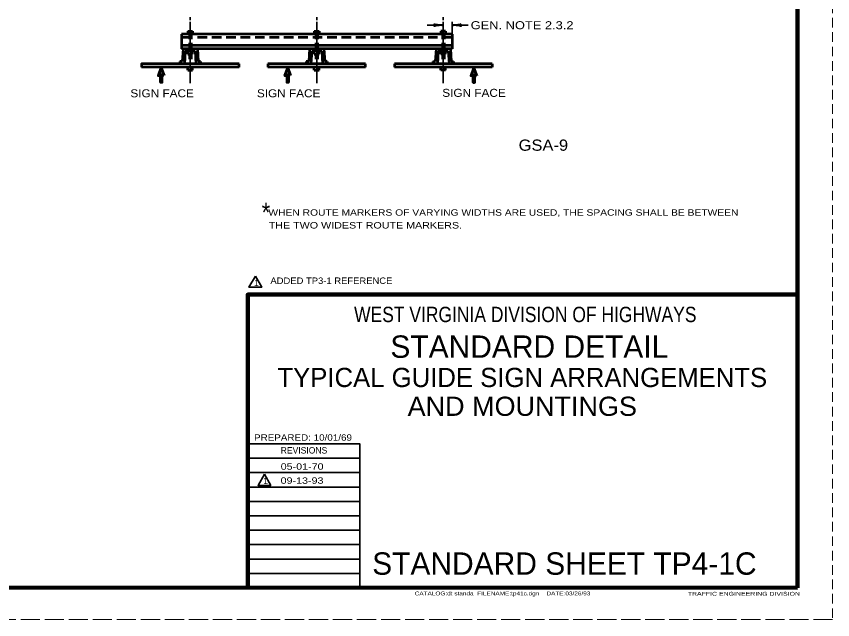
# Model space of a CAD drawing. Extents: x -45 to 635, y -382 to 59.
# Drawn here: x 380.3 to 635.2, y -381.5 to -193 of the extents above; entities that cross this region are included whole.
import ezdxf
from ezdxf.enums import TextEntityAlignment as Align

# ---------------------------------------------------------------- set-up
doc = ezdxf.new("R2010")
doc.units = 0
for name, pattern in [('LONG_DASHED', [7.5, 6, -1.5]), ('MEDIUM_DASHED', [4.5, 3, -1.5]), ('SHORT_DASHED', [2.7, 1.5, -1.2])]:
    doc.linetypes.add(name, pattern=pattern)
doc.layers.add('1', color=7, linetype='Continuous', lineweight=53)
doc.layers.add('61', color=7, linetype='Continuous', lineweight=35)

msp = doc.modelspace()

# ---------------------------------------------------------------- linework, layer by layer
at = {"layer": '1', "linetype": 'MEDIUM_DASHED', "lineweight": 13}
msp.add_line((635.189, 58.54), (635.169, -381.48), dxfattribs=at)
at = {"layer": '1', "lineweight": 35}
for p, q in [((434.604, -193.219), (434.604, -194.219)), ((474.104, -193.219), (474.104, -194.219)), ((513.604, -193.219), (513.604, -194.219)), ((434.604, -194.719), (434.604, -197.594)), ((474.104, -194.719), (474.104, -197.594)), ((508.604, -195.719), (513.604, -195.719)), ((513.604, -194.719), (513.604, -197.594)), ((516.344, -198.594), (516.344, -194.719)), ((516.344, -195.719), (521.344, -195.719)), ((434.604, -197.594), (434.604, -213.844)), ((474.104, -197.594), (474.104, -213.844)), ((513.604, -197.594), (513.604, -213.844)), ((487.569, -331.06), (452.589, -331.06)), ((487.569, -335.56), (452.589, -335.56)), ((487.569, -340.06), (452.589, -340.06)), ((487.569, -344.58), (452.589, -344.58)), ((487.569, -349.06), (452.589, -349.06)), ((487.569, -353.54), (452.589, -353.54)), ((487.569, -358.04), (452.589, -358.04)), ((487.569, -362.54), (452.589, -362.54)), ((487.569, -367.06), (452.589, -367.06))]:
    msp.add_line(p, q, dxfattribs=at)
at = {"layer": '1'}
for p, q in [((516.344, -198.594), (431.864, -198.594)), ((431.864, -198.594), (431.864, -203.094)), ((433.854, -197.594), (435.354, -197.594)), ((433.854, -197.594), (433.854, -198.594)), ((435.354, -197.594), (435.354, -198.594)), ((473.354, -197.594), (474.854, -197.594)), ((473.354, -197.594), (473.354, -198.594)), ((474.854, -197.594), (474.854, -198.594)), ((514.354, -197.594), (512.854, -197.594)), ((512.854, -197.594), (512.854, -198.594)), ((514.354, -197.594), (514.354, -198.594)), ((516.344, -198.594), (516.344, -203.094)), ((516.344, -202.094), (431.864, -202.094)), ((516.344, -203.094), (431.864, -203.094)), ((432.354, -203.094), (432.104, -207.094)), ((433.059, -203.844), (432.809, -207.844)), ((436.15, -203.844), (433.059, -203.844)), ((433.854, -204.844), (433.854, -203.844)), ((435.354, -204.844), (435.354, -203.844)), ((436.15, -203.844), (436.4, -207.844)), ((436.854, -203.094), (437.104, -207.094)), ((471.854, -203.094), (471.604, -207.094)), ((472.559, -203.844), (472.309, -207.844)), ((475.65, -203.844), (472.559, -203.844)), ((473.354, -204.844), (473.354, -203.844)), ((474.854, -204.844), (474.854, -203.844)), ((475.65, -203.844), (475.9, -207.844)), ((476.354, -203.094), (476.604, -207.094)), ((511.354, -203.094), (511.104, -207.094)), ((512.059, -203.844), (511.809, -207.844)), ((512.059, -203.844), (515.15, -203.844)), ((512.854, -204.844), (512.854, -203.844)), ((514.354, -204.844), (514.354, -203.844)), ((515.15, -203.844), (515.4, -207.844)), ((515.854, -203.094), (516.104, -207.094)), ((433.854, -204.844), (435.354, -204.844)), ((473.354, -204.844), (474.854, -204.844)), ((514.354, -204.844), (512.854, -204.844)), ((449.854, -208.844), (419.354, -208.844)), ((432.104, -207.094), (431.354, -207.094)), ((431.354, -207.094), (431.354, -207.844)), ((433.854, -209.844), (433.854, -208.844)), ((435.354, -209.844), (435.354, -208.844)), ((437.854, -207.094), (437.104, -207.094)), ((437.854, -207.094), (437.854, -207.844)), ((449.854, -208.844), (449.854, -207.844)), ((489.354, -207.844), (458.854, -207.844)), ((458.854, -207.844), (458.854, -208.844)), ((489.354, -208.844), (458.854, -208.844)), ((471.604, -207.094), (470.854, -207.094)), ((470.854, -207.094), (470.854, -207.844)), ((473.354, -209.844), (473.354, -208.844)), ((474.854, -209.844), (474.854, -208.844)), ((477.354, -207.094), (476.604, -207.094)), ((477.354, -207.094), (477.354, -207.844)), ((489.354, -208.844), (489.354, -207.844)), ((528.854, -207.844), (498.354, -207.844)), ((498.354, -207.844), (498.354, -208.844)), ((528.854, -208.844), (498.354, -208.844)), ((510.354, -207.094), (511.104, -207.094)), ((510.354, -207.094), (510.354, -207.844)), ((512.854, -209.844), (512.854, -208.844)), ((514.354, -209.844), (514.354, -208.844)), ((516.104, -207.094), (516.854, -207.094)), ((516.854, -207.094), (516.854, -207.844)), ((528.854, -207.844), (528.854, -208.844)), ((433.854, -209.844), (435.354, -209.844)), ((473.354, -209.844), (474.854, -209.844)), ((514.354, -209.844), (512.854, -209.844))]:
    msp.add_line(p, q, dxfattribs=at)
at = {"layer": '1', "linetype": 'SHORT_DASHED'}
for p, q in [((434.354, -198.594), (434.354, -203.094)), ((434.854, -198.594), (434.854, -203.094)), ((473.854, -198.594), (473.854, -203.094)), ((474.354, -198.594), (474.354, -203.094)), ((513.354, -198.594), (513.354, -203.094)), ((513.854, -198.594), (513.854, -203.094)), ((434.354, -204.844), (434.354, -207.844)), ((434.854, -204.844), (434.854, -207.844)), ((473.854, -204.844), (473.854, -207.844)), ((474.354, -204.844), (474.354, -207.844)), ((513.354, -204.844), (513.354, -207.844)), ((513.854, -204.844), (513.854, -207.844))]:
    msp.add_line(p, q, dxfattribs=at)
at = {"layer": '1', "linetype": 'MEDIUM_DASHED'}
msp.add_line((516.344, -199.594), (431.864, -199.594), dxfattribs=at)
at = {"layer": '1'}
msp.add_lwpolyline([(449.854, -207.844), (419.354, -207.844), (419.354, -208.844)], dxfattribs=at)
at = {"layer": '1', "lineweight": 60}
for points in [[(426.451, -211.464), (425.551, -209.079), (424.651, -211.464), (425.326, -211.194), (425.326, -213.579), (425.776, -213.579), (425.776, -211.194)], [(465.951, -211.464), (465.051, -209.079), (464.151, -211.464), (464.826, -211.194), (464.826, -213.579), (465.276, -213.579), (465.276, -211.194)], [(524.084, -211.534), (523.184, -209.149), (522.284, -211.534), (522.959, -211.264), (522.959, -213.649), (523.409, -213.649), (523.409, -211.264)]]:
    msp.add_lwpolyline(points, close=True, dxfattribs=at)
at = {"layer": '1', "lineweight": 35}
for points in [[(454.939, -274.183), (452.939, -277.647), (456.939, -277.647)], [(457.767, -336.078), (455.767, -339.542), (459.767, -339.542)]]:
    msp.add_lwpolyline(points, close=True, dxfattribs=at)
at = {"layer": '1', "lineweight": 158}
msp.add_lwpolyline([(452.569, -371.5), (452.569, -279.92), (624.229, -279.92)], dxfattribs=at)
at = {"layer": '1', "lineweight": 35}
msp.add_lwpolyline([(487.569, -371.54), (487.569, -326.58), (452.589, -326.58)], dxfattribs=at)
at = {"layer": '1', "lineweight": 40}
for centre, major_axis, ratio, start_param, end_param in [((512.513, -195.995), (1.786, 0.156), 0.122415, 0.8963533, 3.1415927), ((512.484, -195.507), (1.756, -0.176), 0.07063, 3.1407148, 5.41811), ((517.465, -195.93), (-1.756, 0.176), 0.07063, 3.1407148, 5.41811), ((517.465, -195.93), (-1.756, 0.176), 0.07063, 3.1407148, 5.41811), ((517.436, -195.442), (-1.786, -0.156), 0.122415, 0.8963533, 3.1415927), ((517.436, -195.442), (-1.786, -0.156), 0.122415, 0.8963533, 3.1415927)]:
    msp.add_ellipse(centre, major_axis=major_axis, ratio=ratio, start_param=start_param, end_param=end_param, dxfattribs=at)
at = {"layer": '61', "lineweight": 158}
for p, q in [((624.209, 48.54), (624.229, -371.5)), ((624.229, -371.5), (-14.831, -371.48))]:
    msp.add_line(p, q, dxfattribs=at)
at = {"layer": '61', "linetype": 'LONG_DASHED', "lineweight": 13}
msp.add_line((635.169, -381.48), (-44.891, -381.5), dxfattribs=at)

# ---------------------------------------------------------------- texts
at = {"layer": '1'}
for s, height, width, p in [('GEN. NOTE 2.3.2', 2.5, 1.2, (538.221, -196.999)), ('SIGN FACE', 2.5, 1.1, (425.835, -218.274)), ('SIGN FACE', 2.5, 1.1, (465.335, -218.274)), ('SIGN FACE', 2.5, 1.1, (523.21, -218.132)), ('GSA-9', 3.5, 1.1, (544.861, -234.976)), ('*', 6, 0.85, (458.249, -257.23)), ('ADDED TP3-1 REFERENCE', 2, 1.1, (478.685, -276.577)), ('WEST VIRGINIA DIVISION OF HIGHWAYS', 4.795, 0.85, (539.217, -288.52)), ('AND MOUNTINGS', 6, 1.05, (538.282, -317.812)), ('05-01-70', 2, 1.25, (469.538, -334.64)), ('09-13-93', 2, 1.25, (469.518, -339.04))]:
    msp.add_text(s, height=height, dxfattribs=dict(at, width=width)).set_placement(p, align=Align.CENTER)
for s, height, width, p in [('   WHEN ROUTE MARKERS OF VARYING WIDTHS ARE USED, THE SPACING SHALL BE BETWEEN', 2, 1.2, (456.333, -255.27)), ('   THE TWO WIDEST ROUTE MARKERS.', 2, 1.25, (456.333, -259.27)), ('PREPARED: 10/01/69', 1.998, 1.15, (454.529, -325.58)), ('CATALOG:dt standa  FILENAME:tp41c.dgn    DATE:03/26/93', 1.2, 1.25, (504.689, -373.9)), ('TRAFFIC ENGINEERING DIVISION', 1.2, 1.35, (589.949, -374))]:
    msp.add_text(s, height=height, dxfattribs=dict(at, width=width)).set_placement(p)
for s, height, p in [('1', 2, (455.304, -277.25)), ('STANDARD DETAIL', 6.993, (540.486, -299.68)), ('TYPICAL GUIDE SIGN ARRANGEMENTS', 6, (538.282, -308.812)), ('1', 2, (458.132, -339.145))]:
    msp.add_text(s, height=height, dxfattribs=at).set_placement(p, align=Align.CENTER)
for s, height, p in [('REVISIONS', 1.998, (462.849, -329.58)), ('STANDARD SHEET TP4-1C', 6.993, (491.409, -367.46))]:
    msp.add_text(s, height=height, dxfattribs=at).set_placement(p)

doc.saveas('drawing.dxf')
